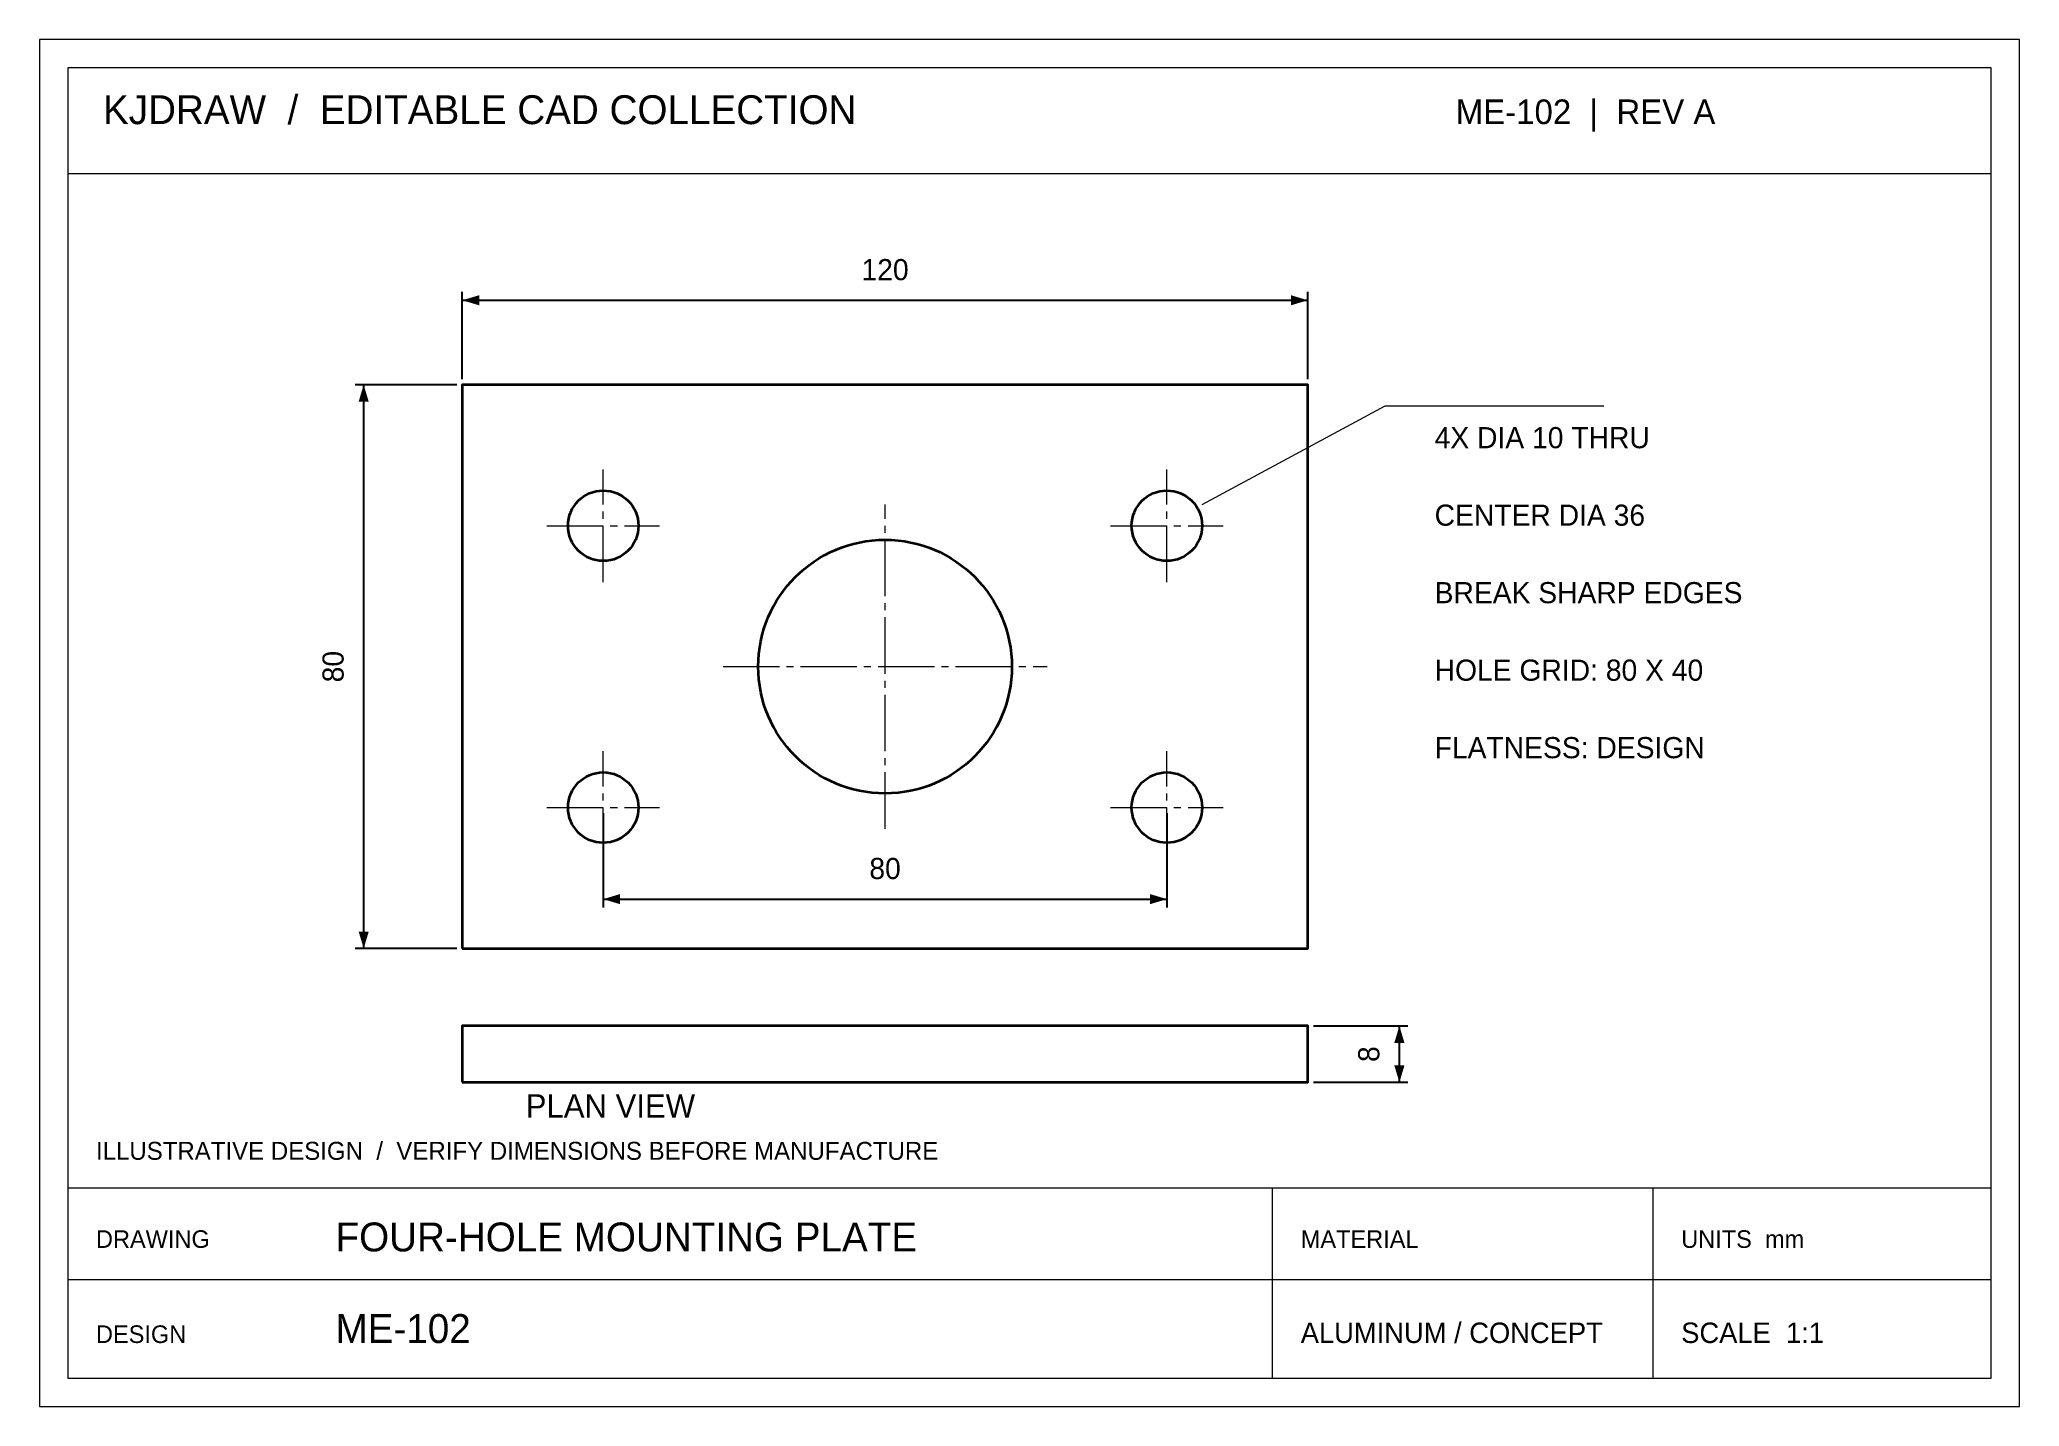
# Model space of a CAD drawing. Header units: millimetres. Extents: x 8 to 289, y 8 to 202.
import ezdxf
from ezdxf.enums import TextEntityAlignment as Align

# ---------------------------------------------------------------- set-up
doc = ezdxf.new("R2010")
doc.units = ezdxf.units.MM
doc.linetypes.add('CENTER', pattern=[11, 8, -1, 1, -1])
doc.layers.get('0').update_dxf_attribs({"linetype": 'CONTINUOUS'})
for name, color, linetype, lineweight in [('CENTER_LINES', 3, 'CENTER', 13), ('DIMENSIONS', 2, 'CONTINUOUS', 18), ('NOTES', 7, 'CONTINUOUS', 18), ('PART_OUTLINE', 7, 'CONTINUOUS', 35), ('SHEET_FRAME', 8, 'CONTINUOUS', 18)]:
    doc.layers.add(name, color=color, linetype=linetype, lineweight=lineweight)
doc.styles.get("Standard").update_dxf_attribs({"font": 'sans-serif'})
doc.dimstyles.new('KJDRAW-SHOWCASE', dxfattribs={"dimtxt": 3, "dimasz": 2.4, "dimexe": 1.2, "dimexo": 0.8, "dimtad": 0, "dimtih": 1, "dimtoh": 1, "dimdec": 0, "dimzin": 0, "dimdsep": 46, "dimcen": 2.5, "dimadec": 0, "dimazin": 0, "dimtfac": 1, "dimtdec": 4, "dimtofl": 0, "dimtmove": 0, "dimatfit": 3, "dimfxl": 1, "dimtolj": 1, "dimtzin": 0, "dimarcsym": 0})

# ---------------------------------------------------------------- blocks, each defined once
blk = doc.blocks.new('*D1')
for p, q in [((68, 153.8), (68, 166.2)), ((188, 153.8), (188, 166.2)), ((68, 165), (188, 165))]:
    blk.add_line(p, q)
for points in [[(68, 165), (70.4, 165.72), (70.4, 164.28)], [(188, 165), (185.6, 164.28), (185.6, 165.72)]]:
    blk.add_solid(points)
blk.add_text('120', height=3).set_placement((128, 166.95), align=Align.BOTTOM_CENTER)
blk = doc.blocks.new('*D2')
for p, q in [((67.2, 153), (52.8, 153)), ((54, 73), (54, 153)), ((67.2, 73), (52.8, 73))]:
    blk.add_line(p, q)
for points in [[(54, 153), (54.72, 150.6), (53.28, 150.6)], [(54, 73), (53.28, 75.4), (54.72, 75.4)]]:
    blk.add_solid(points)
blk.add_text('80', height=3, rotation=90).set_placement((52.05, 113), align=Align.BOTTOM_CENTER)
blk = doc.blocks.new('*D3')
for p, q in [((88, 92.2), (88, 78.8)), ((168, 92.2), (168, 78.8)), ((88, 80), (168, 80))]:
    blk.add_line(p, q)
for points in [[(88, 80), (90.4, 80.72), (90.4, 79.28)], [(168, 80), (165.6, 79.28), (165.6, 80.72)]]:
    blk.add_solid(points)
blk.add_text('80', height=3).set_placement((128, 81.95), align=Align.BOTTOM_CENTER)
blk = doc.blocks.new('*D4')
for p, q in [((188.8, 62), (202.2, 62)), ((201, 54), (201, 62)), ((188.8, 54), (202.2, 54))]:
    blk.add_line(p, q)
for points in [[(201, 62), (201.72, 59.6), (200.28, 59.6)], [(201, 54), (200.28, 56.4), (201.72, 56.4)]]:
    blk.add_solid(points)
blk.add_text('8', height=3, rotation=90).set_placement((199.05, 58), align=Align.BOTTOM_CENTER)

msp = doc.modelspace()

# ---------------------------------------------------------------- linework, layer by layer
at = {"layer": 'CENTER_LINES'}
for p, q in [((88, 125), (88, 141)), ((168, 125), (168, 141)), ((128, 90), (128, 136)), ((80, 133), (96, 133)), ((160, 133), (176, 133)), ((105, 113), (151, 113)), ((88, 85), (88, 101)), ((168, 85), (168, 101)), ((80, 93), (96, 93)), ((160, 93), (176, 93))]:
    msp.add_line(p, q, dxfattribs=at)
at = {"layer": 'NOTES'}
for p, q in [((173, 136), (199, 150)), ((199, 150), (230, 150))]:
    msp.add_line(p, q, dxfattribs=at)
at = {"layer": 'PART_OUTLINE'}
for points in [[(68, 73), (188, 73), (188, 153), (68, 153)], [(68, 54), (188, 54), (188, 62), (68, 62)]]:
    msp.add_lwpolyline(points, close=True, dxfattribs=at)
for centre, radius in [((88, 133), 5), ((168, 133), 5), ((128, 113), 18), ((88, 93), 5), ((168, 93), 5)]:
    msp.add_circle(centre, radius, dxfattribs=at)
at = {"layer": 'SHEET_FRAME'}
for p, q in [((12, 183), (285, 183)), ((12, 39), (285, 39)), ((183, 12), (183, 39)), ((237, 12), (237, 39)), ((12, 26), (285, 26))]:
    msp.add_line(p, q, dxfattribs=at)
for points in [[(8, 8), (289, 8), (289, 202), (8, 202)], [(12, 12), (285, 12), (285, 198), (12, 198)]]:
    msp.add_lwpolyline(points, close=True, dxfattribs=at)

# ---------------------------------------------------------------- texts
at = {"layer": 'NOTES'}
for s, height, p in [('KJDRAW  /  EDITABLE CAD COLLECTION', 4.1, (17, 190)), ('ME-102  |  REV A', 3.5, (209, 190)), ('4X DIA 10 THRU', 3, (206, 144)), ('CENTER DIA 36', 3, (206, 133)), ('BREAK SHARP EDGES', 3, (206, 122)), ('HOLE GRID: 80 X 40', 3, (206, 111)), ('FLATNESS: DESIGN', 3, (206, 100)), ('PLAN VIEW', 3.3, (77, 49)), ('ILLUSTRATIVE DESIGN  /  VERIFY DIMENSIONS BEFORE MANUFACTURE', 2.55, (16, 43)), ('FOUR-HOLE MOUNTING PLATE', 4.1, (50, 30)), ('DRAWING', 2.5, (16, 30.5)), ('MATERIAL', 2.5, (187, 30.5)), ('UNITS  mm', 2.5, (241, 30.5)), ('ME-102', 4.1, (50, 17)), ('ALUMINUM / CONCEPT', 2.9, (187, 17)), ('SCALE  1:1', 2.9, (241, 17)), ('DESIGN', 2.5, (16, 17))]:
    msp.add_text(s, height=height, dxfattribs=at).set_placement(p)

# ---------------------------------------------------------------- dimensions: what is measured, and where the dimension line sits
at = {"layer": 'DIMENSIONS'}
for p1, p2, distance, picture, middle in [((68, 153), (188, 153), 12, '*D1', (128, 166.95)), ((68, 73), (68, 153), 14, '*D2', (52.05, 113)), ((88, 93), (168, 93), -13, '*D3', (128, 81.95)), ((188, 54), (188, 62), -13, '*D4', (199.05, 58))]:
    dim = msp.add_aligned_dim(p1=p1, p2=p2, distance=distance, dimstyle='KJDRAW-SHOWCASE', override={"dimscale": 1, "dimtxt": 3, "dimasz": 2.4, "dimexe": 1.2, "dimexo": 0.8, "dimdec": 0, "dimlfac": 1, "dimzin": 8, "dimdsep": 46, "dimlunit": 2}, dxfattribs=at)
    dim.commit()
    dim.dimension.update_dxf_attribs({"geometry": picture, "text_midpoint": middle})

doc.saveas('drawing.dxf')
